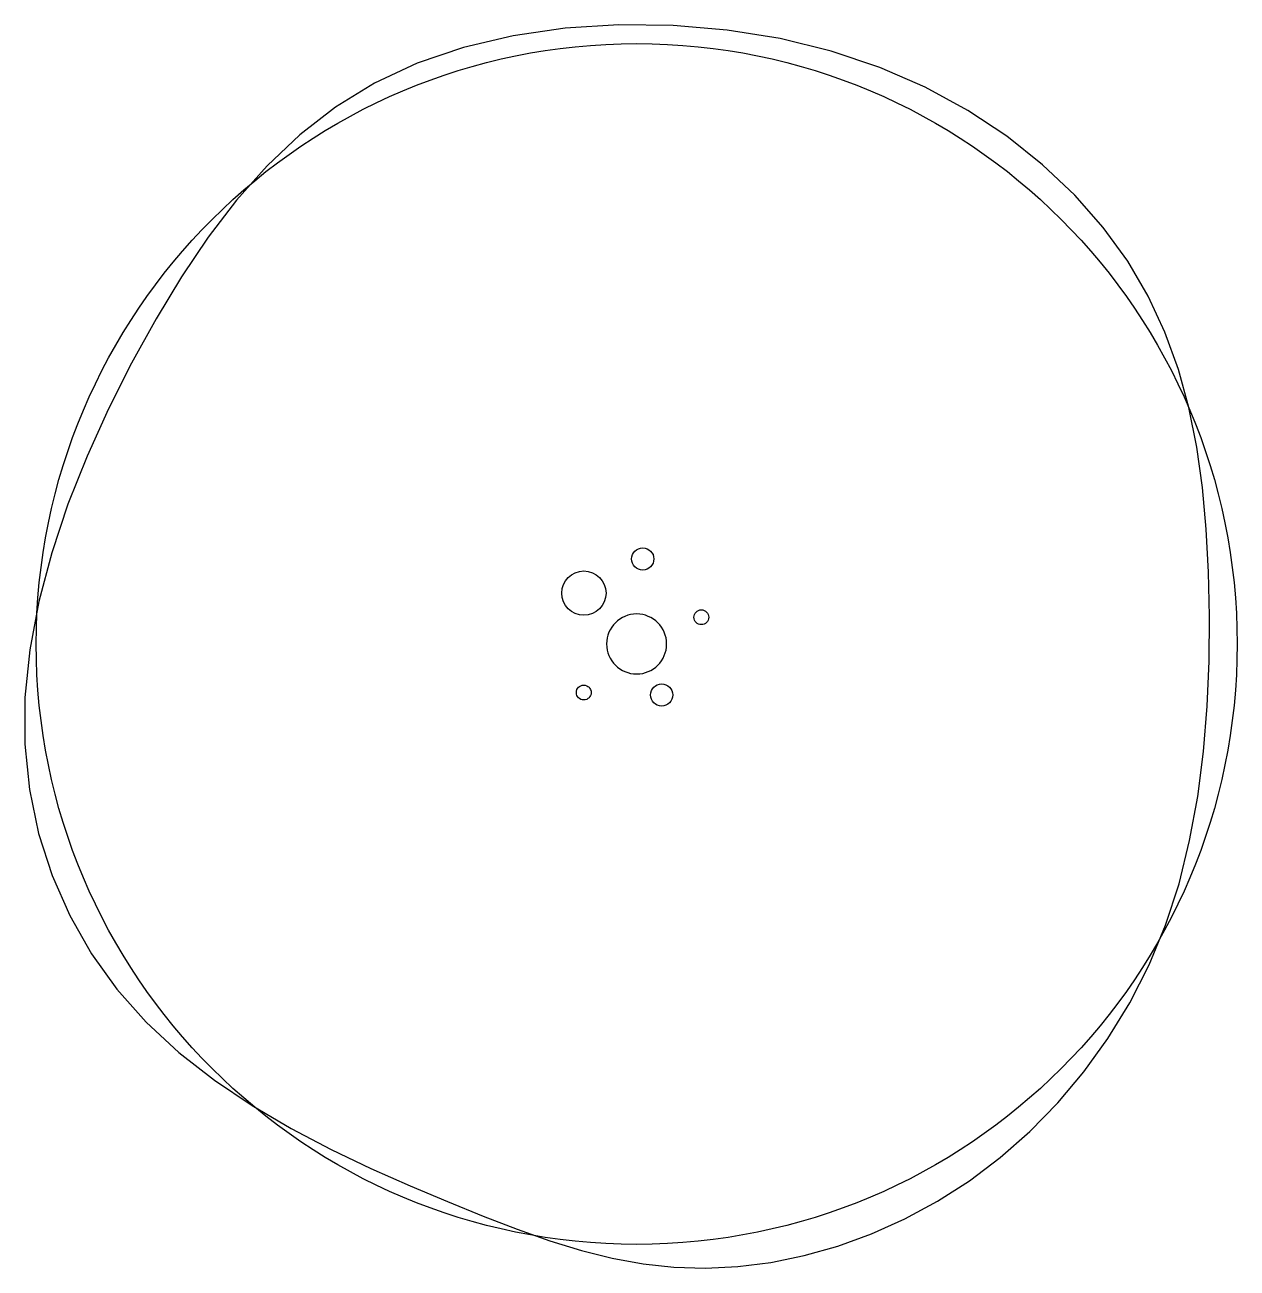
# Model space of a CAD drawing. Extents: x -0.99 to 0.97, y -1.01 to 1.
import ezdxf

# ---------------------------------------------------------------- set-up
doc = ezdxf.new("R2010")
doc.units = 0
doc.header["$LTSCALE"] = 0.01
doc.header["$MEASUREMENT"] = 0
doc.layers.get('0').update_dxf_attribs({"lineweight": 20})

msp = doc.modelspace()

# ---------------------------------------------------------------- linework, layer by layer
at = {"color": 0, "linetype": 'ByBlock', "lineweight": -2}
msp.add_lwpolyline([(0.8564, -0.4555), (0.8783, -0.3882), (0.8955, -0.3184), (0.9087, -0.2469), (0.9181, -0.1742), (0.9241, -0.1009), (0.9271, -0.0276), (0.9276, 0.0449), (0.9258, 0.1162), (0.9222, 0.1857), (0.9161, 0.2532), (0.907, 0.3189), (0.8943, 0.3828), (0.8773, 0.4448), (0.8556, 0.5049), (0.8285, 0.5633), (0.7953, 0.6199), (0.7556, 0.6746), (0.7096, 0.7269), (0.6575, 0.7763), (0.5995, 0.8223), (0.5361, 0.8642), (0.4673, 0.9016), (0.3936, 0.9337), (0.3151, 0.9602), (0.2324, 0.9804), (0.1465, 0.9943), (0.059, 1.0018), (-0.0288, 1.0027), (-0.1156, 0.9972), (-0.1999, 0.985), (-0.2804, 0.9661), (-0.3556, 0.9405), (-0.4246, 0.9081), (-0.4877, 0.8694), (-0.5455, 0.8246), (-0.5986, 0.7744), (-0.6478, 0.719), (-0.6937, 0.659), (-0.7369, 0.5947), (-0.7782, 0.5265), (-0.8179, 0.455), (-0.8554, 0.3807), (-0.8901, 0.3044), (-0.9209, 0.2265), (-0.9472, 0.1478), (-0.9682, 0.0689), (-0.9829, -0.0095), (-0.9906, -0.0867), (-0.9907, -0.1623), (-0.9833, -0.2358), (-0.9685, -0.3068), (-0.9467, -0.375), (-0.9181, -0.44), (-0.883, -0.5016), (-0.8416, -0.5593), (-0.7942, -0.6127), (-0.7413, -0.6618), (-0.6837, -0.7065), (-0.6226, -0.7474), (-0.5593, -0.7846), (-0.4948, -0.8185), (-0.4303, -0.8493), (-0.367, -0.8774), (-0.3061, -0.9032), (-0.2483, -0.9267), (-0.1933, -0.9479), (-0.1406, -0.9664), (-0.0895, -0.9821), (-0.0394, -0.9946), (0.0104, -1.0038), (0.0604, -1.0093), (0.1114, -1.0109), (0.1637, -1.0083), (0.2172, -1.0016), (0.2714, -0.9906), (0.3258, -0.9752), (0.3802, -0.9555), (0.4341, -0.9313), (0.4871, -0.9026), (0.5388, -0.8695), (0.5887, -0.8317), (0.6365, -0.7896), (0.6818, -0.7433), (0.7242, -0.693), (0.7633, -0.6388), (0.7986, -0.5811), (0.8298, -0.5199)], close=True, dxfattribs=at)
msp.add_lwpolyline([(-0.0486, 0, 1), (0.0486, 0, 1)], format="xyb", close=True, dxfattribs=at)
for centre, radius in [((0, 0), 0.9724), ((0.0099, 0.1377), 0.018), ((-0.0855, 0.0824), 0.0359), ((0.1047, 0.0433), 0.012), ((-0.0856, -0.0786), 0.012), ((0.0404, -0.0826), 0.018)]:
    msp.add_circle(centre, radius, dxfattribs=at)

doc.saveas('drawing.dxf')
